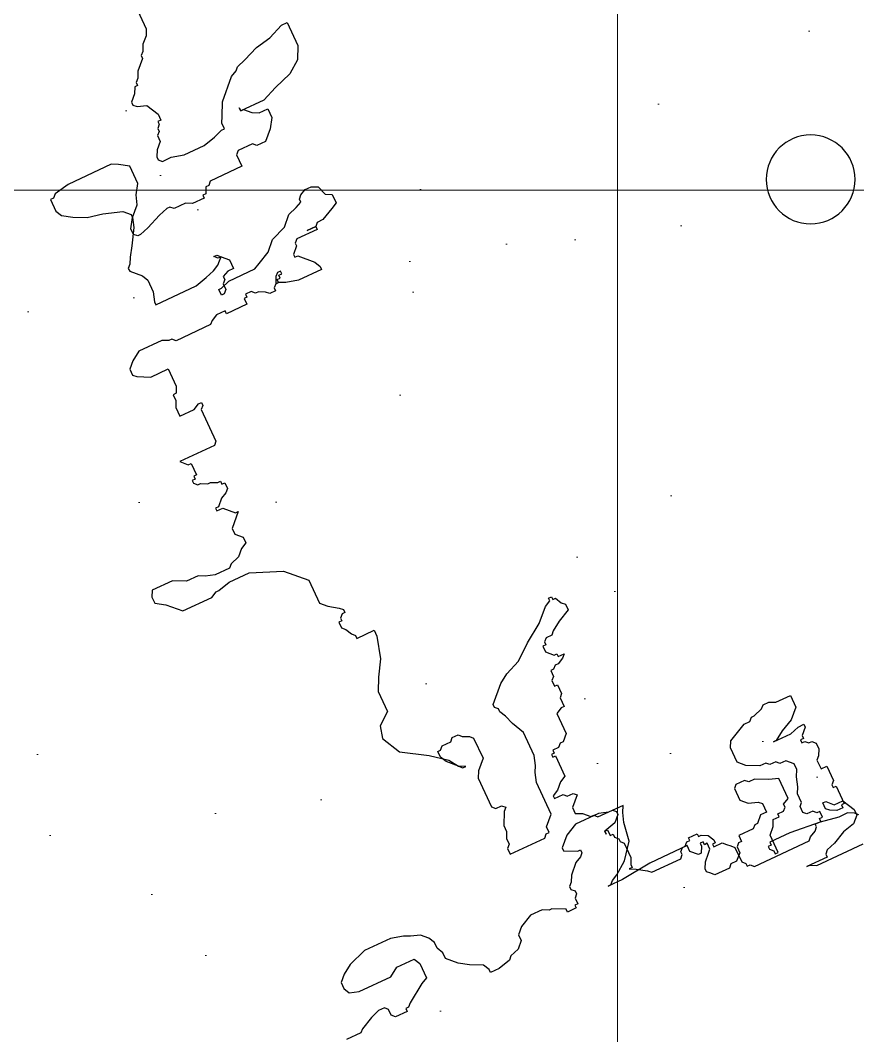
# Model space of a CAD drawing. Header units: millimetres. Extents: x 0 to 71617, y -15450 to 30894.
# Drawn here: x 35533 to 36057, y 17709 to 18343 of the extents above; entities that cross this region are included whole.
import ezdxf

# ---------------------------------------------------------------- set-up
doc = ezdxf.new("R2010")
doc.units = ezdxf.units.MM
doc.linetypes.add('HIDDEN', pattern=[0.375, 0.25, -0.125])
doc.layers.add('dwgmodels.com', color=250, linetype='Continuous')
doc.layers.add('WINDOW-PLAN-PANEL', color=15, linetype='Continuous')
doc.layers.add('tree', color=251, linetype='Continuous', lineweight=0)

# ---------------------------------------------------------------- blocks, each defined once
blk = doc.blocks.new('trees top 025')
at = {"layer": 'dwgmodels.com', "color": 0}
for p, q in [((-0.3215, 1.8539), (-0.2798, 1.8539)), ((-0.3132, 1.8372), (-0.3215, 1.8539)), ((-0.2798, 1.8539), (-0.2548, 1.8622)), ((-0.2548, 1.8622), (-0.1881, 1.8622)), ((-0.1881, 1.8622), (-0.1547, 1.8456)), ((-0.1547, 1.8456), (-0.1297, 1.8206)), ((-0.3048, 1.8122), (-0.3132, 1.8372)), ((-0.2965, 1.7622), (-0.3048, 1.8122)), ((-0.1297, 1.8122), (-0.1631, 1.7956)), ((-0.1297, 1.8206), (-0.1297, 1.8122)), ((-0.1714, 1.7956), (-0.1714, 1.7872)), ((-0.1631, 1.7956), (-0.1714, 1.7956)), ((-0.1714, 1.7872), (-0.1631, 1.7789)), ((0.329, 1.7789), (0.3456, 1.7872)), ((0.3456, 1.7872), (0.379, 1.7956)), ((0.379, 1.7956), (0.4541, 1.7956)), ((0.4541, 1.7956), (0.5041, 1.7789)), ((-0.6968, 1.7539), (-0.6634, 1.7705)), ((-0.6634, 1.7705), (-0.6467, 1.7705)), ((-0.6467, 1.7705), (-0.6384, 1.7789)), ((-0.6384, 1.7789), (-0.6134, 1.7789)), ((-0.6134, 1.7789), (-0.605, 1.7705)), ((-0.605, 1.7705), (-0.605, 1.7372)), ((-0.2631, 1.7205), (-0.2965, 1.7622)), ((-0.1631, 1.7789), (-0.1464, 1.7705)), ((-0.1464, 1.7705), (-0.1214, 1.7455)), ((0.2873, 1.7539), (0.3039, 1.7705)), ((0.3039, 1.7705), (0.329, 1.7789)), ((0.5041, 1.7789), (0.5291, 1.7622)), ((0.5291, 1.7622), (0.5458, 1.7455)), ((-0.7218, 1.7455), (-0.6968, 1.7539)), ((-0.7218, 1.6872), (-0.7218, 1.7455)), ((-0.605, 1.7372), (-0.6217, 1.7205)), ((-0.1214, 1.7455), (-0.113, 1.7289)), ((0.2789, 1.7372), (0.2873, 1.7539)), ((0.2789, 1.7205), (0.2789, 1.7372)), ((0.5458, 1.7455), (0.5458, 1.7289)), ((-0.6467, 1.7122), (-0.6551, 1.7039)), ((-0.6217, 1.7205), (-0.6467, 1.7122)), ((-0.2298, 1.6955), (-0.2631, 1.7205)), ((-0.113, 1.7289), (-0.1047, 1.7205)), ((-0.1047, 1.7122), (-0.113, 1.7039)), ((-0.1047, 1.7205), (-0.1047, 1.7122)), ((0.2706, 1.7039), (0.2789, 1.7205)), ((0.3456, 1.7205), (0.3373, 1.7039)), ((0.3957, 1.7205), (0.3456, 1.7205)), ((0.4207, 1.7039), (0.3957, 1.7205)), ((0.5374, 1.7122), (0.5124, 1.7039)), ((0.5458, 1.7289), (0.5374, 1.7122)), ((-0.7051, 1.6789), (-0.7218, 1.6872)), ((-0.7051, 1.6705), (-0.7051, 1.6789)), ((-0.6551, 1.7039), (-0.6551, 1.6789)), ((-0.6551, 1.6789), (-0.6384, 1.6789)), ((-0.6384, 1.6789), (-0.6217, 1.6622)), ((-0.4716, 1.6789), (-0.4633, 1.6789)), ((-0.4716, 1.6705), (-0.4716, 1.6789)), ((-0.4633, 1.6789), (-0.4633, 1.6705)), ((-0.4299, 1.6872), (-0.3215, 1.6872)), ((-0.4299, 1.6705), (-0.4299, 1.6872)), ((-0.3215, 1.6872), (-0.2381, 1.6789)), ((-0.2381, 1.6789), (-0.1964, 1.6789)), ((-0.2131, 1.6872), (-0.2298, 1.6955)), ((-0.2048, 1.6789), (-0.2131, 1.6872)), ((-0.1964, 1.6789), (-0.2048, 1.6789)), ((-0.113, 1.7039), (-0.113, 1.6955)), ((-0.113, 1.6955), (-0.1047, 1.6872)), ((-0.1047, 1.6872), (-0.1047, 1.6705)), ((-0.0713, 1.6705), (-0.038, 1.6872)), ((-0.038, 1.6872), (-0.0296, 1.6872)), ((-0.0296, 1.6872), (-0.013, 1.6955)), ((-0.013, 1.6955), (0.0204, 1.6955)), ((0.0204, 1.6955), (0.0538, 1.6789)), ((0.0538, 1.6789), (0.0704, 1.6622)), ((0.2456, 1.6622), (0.2706, 1.6872)), ((0.2706, 1.6872), (0.2706, 1.7039)), ((0.3373, 1.7039), (0.3373, 1.6622)), ((0.5124, 1.7039), (0.4207, 1.7039)), ((-0.6968, 1.6622), (-0.7051, 1.6705)), ((-0.6801, 1.6622), (-0.6968, 1.6622)), ((-0.6801, 1.6539), (-0.6801, 1.6622)), ((-0.6634, 1.6539), (-0.6801, 1.6539)), ((-0.6551, 1.6372), (-0.6634, 1.6539)), ((-0.6217, 1.6622), (-0.6134, 1.6622)), ((-0.6134, 1.6622), (-0.605, 1.6539)), ((-0.605, 1.6539), (-0.5633, 1.6539)), ((-0.5633, 1.6539), (-0.5633, 1.6372)), ((-0.48, 1.6705), (-0.4716, 1.6705)), ((-0.48, 1.6539), (-0.48, 1.6705)), ((-0.4716, 1.6455), (-0.48, 1.6539)), ((-0.4633, 1.6705), (-0.4549, 1.6539)), ((-0.4549, 1.6539), (-0.4466, 1.6539)), ((-0.4466, 1.6539), (-0.4299, 1.6705)), ((-0.1047, 1.6705), (-0.0963, 1.6705)), ((-0.0963, 1.6705), (-0.0963, 1.6622)), ((-0.0963, 1.6622), (-0.0713, 1.6622)), ((-0.0713, 1.6622), (-0.0713, 1.6705)), ((0.0704, 1.6622), (0.0704, 1.6455)), ((0.2205, 1.6455), (0.2456, 1.6622)), ((0.3373, 1.6622), (0.354, 1.6539)), ((0.354, 1.6539), (0.404, 1.6205)), ((-0.6384, 1.6205), (-0.6551, 1.6372)), ((-0.5633, 1.6372), (-0.555, 1.6372)), ((-0.555, 1.6372), (-0.5467, 1.6288)), ((-0.5467, 1.6288), (-0.5467, 1.6122)), ((-0.4549, 1.6288), (-0.4716, 1.6455)), ((-0.4466, 1.6122), (-0.4549, 1.6288)), ((0.0704, 1.6455), (0.0871, 1.6288)), ((0.0871, 1.6288), (0.1121, 1.6205)), ((0.1789, 1.6122), (0.1872, 1.6288)), ((0.1872, 1.6288), (0.2205, 1.6455)), ((0.4624, 1.6288), (0.4707, 1.6372)), ((0.4624, 1.6122), (0.4624, 1.6288)), ((0.4707, 1.6372), (0.4874, 1.6372)), ((0.4874, 1.6372), (0.5124, 1.6288)), ((0.5124, 1.6288), (0.5458, 1.6122)), ((-0.7718, 1.5955), (-0.6884, 1.6038)), ((-0.6884, 1.6038), (-0.6301, 1.6038)), ((-0.6384, 1.5705), (-0.6384, 1.6205)), ((-0.6301, 1.6038), (-0.6301, 1.5955)), ((-0.5467, 1.6122), (-0.53, 1.5955)), ((-0.4549, 1.5955), (-0.4466, 1.6038)), ((-0.4466, 1.6038), (-0.4466, 1.6122)), ((0.1121, 1.6205), (0.1205, 1.6122)), ((0.1205, 1.6122), (0.1538, 1.6038)), ((0.1538, 1.6038), (0.1789, 1.6038)), ((0.1789, 1.6038), (0.1789, 1.6122)), ((0.404, 1.6205), (0.4124, 1.6122)), ((0.4124, 1.6122), (0.4207, 1.6122)), ((0.4207, 1.6122), (0.4207, 1.6038)), ((0.4207, 1.6038), (0.4541, 1.6038)), ((0.4541, 1.6038), (0.4624, 1.6122)), ((0.5458, 1.6122), (0.5541, 1.6038)), ((0.5541, 1.6038), (0.5958, 1.6038)), ((-0.8719, 1.5705), (-0.8636, 1.5788)), ((-0.8636, 1.5788), (-0.8469, 1.5872)), ((-0.8469, 1.5872), (-0.8219, 1.5872)), ((-0.8219, 1.5872), (-0.7718, 1.5955)), ((-0.6301, 1.5955), (-0.6217, 1.5955)), ((-0.6217, 1.5872), (-0.6301, 1.5788)), ((-0.6301, 1.5788), (-0.6301, 1.5705)), ((-0.6217, 1.5955), (-0.6217, 1.5872)), ((-0.53, 1.5955), (-0.5133, 1.5955)), ((-0.5133, 1.5955), (-0.505, 1.5872)), ((-0.505, 1.5872), (-0.4633, 1.5872)), ((-0.4633, 1.5872), (-0.4549, 1.5955)), ((-0.6301, 1.5705), (-0.6384, 1.5705)), ((1.4131, 1.1621), (1.4131, 1.0954)), ((1.4131, 1.0954), (1.4214, 1.0787)), ((1.4214, 1.0787), (1.4381, 1.0621)), ((1.4381, 1.0621), (1.4464, 1.0454)), ((1.4464, 1.0454), (1.4548, 1.0371)), ((1.4548, 1.0371), (1.4548, 1.0287)), ((1.4548, 1.0287), (1.4798, 1.0037)), ((1.4798, 1.0037), (1.4881, 0.987)), ((1.4881, 0.987), (1.4965, 0.9787)), ((1.4965, 0.9787), (1.4965, 0.9704)), ((1.4965, 0.9704), (1.5048, 0.9704)), ((1.5048, 0.9704), (1.5131, 0.9537)), ((1.0712, 0.9537), (1.0712, 0.887)), ((1.0878, 0.9537), (1.0712, 0.9537)), ((1.1295, 0.937), (1.0878, 0.9537)), ((1.1712, 0.9287), (1.1295, 0.937)), ((1.5131, 0.9537), (1.5298, 0.937)), ((1.5298, 0.937), (1.5298, 0.9287)), ((1.2129, 0.912), (1.1712, 0.9287)), ((1.2379, 0.9037), (1.2129, 0.912)), ((1.4965, 0.912), (1.4798, 0.8787)), ((1.5215, 0.9204), (1.4965, 0.912)), ((1.5298, 0.9287), (1.5215, 0.9204)), ((1.0712, 0.887), (1.0878, 0.8537)), ((1.2463, 0.8954), (1.2379, 0.9037)), ((1.263, 0.887), (1.2463, 0.8954)), ((1.313, 0.837), (1.263, 0.887)), ((1.0878, 0.8537), (1.1212, 0.8287)), ((1.4798, 0.8787), (1.4798, 0.862)), ((1.4798, 0.862), (1.4881, 0.862)), ((1.4881, 0.862), (1.4881, 0.8537)), ((1.4881, 0.8537), (1.4965, 0.8453)), ((1.1212, 0.8287), (1.1712, 0.812)), ((1.3297, 0.8037), (1.313, 0.837)), ((1.4965, 0.8453), (1.4965, 0.837)), ((1.4965, 0.837), (1.5048, 0.8287)), ((1.5048, 0.8287), (1.5048, 0.812)), ((1.1712, 0.812), (1.2129, 0.7953)), ((1.2796, 0.8037), (1.2796, 0.7953)), ((1.2796, 0.7953), (1.2796, 0.8037)), ((1.338, 0.787), (1.3297, 0.8037)), ((1.5048, 0.812), (1.5215, 0.7953)), ((1.6049, 0.787), (1.6299, 0.8037)), ((1.6299, 0.8037), (1.6466, 0.812)), ((1.6466, 0.812), (1.7717, 0.812)), ((1.7717, 0.812), (1.8134, 0.8037)), ((1.8134, 0.8037), (1.8217, 0.7953)), ((1.2129, 0.7953), (1.2796, 0.7953)), ((1.2546, 0.7787), (1.2379, 0.7703)), ((1.2713, 0.7953), (1.2546, 0.7787)), ((1.2796, 0.7953), (1.2713, 0.7953)), ((1.338, 0.7703), (1.338, 0.787)), ((1.5215, 0.7953), (1.5298, 0.7787)), ((1.5298, 0.7787), (1.5298, 0.7703)), ((1.6049, 0.737), (1.6049, 0.787)), ((1.8217, 0.7953), (1.83, 0.7953)), ((1.83, 0.7953), (1.83, 0.762)), ((1.2129, 0.7703), (1.2129, 0.7453)), ((1.2379, 0.7703), (1.2129, 0.7703)), ((1.3464, 0.7703), (1.338, 0.7703)), ((1.3714, 0.762), (1.3464, 0.7703)), ((1.4047, 0.7537), (1.3714, 0.762)), ((1.4631, 0.7537), (1.4047, 0.7537)), ((1.4965, 0.762), (1.4631, 0.7537)), ((1.5215, 0.762), (1.4965, 0.762)), ((1.5298, 0.7703), (1.5215, 0.762)), ((1.83, 0.762), (1.8217, 0.7453)), ((1.2129, 0.7453), (1.2296, 0.7203)), ((1.2296, 0.7203), (1.2546, 0.6953)), ((1.6216, 0.712), (1.6049, 0.737)), ((1.7967, 0.7287), (1.7633, 0.712)), ((1.8217, 0.7453), (1.7967, 0.7287)), ((1.2546, 0.6953), (1.2796, 0.6953)), ((1.2796, 0.6953), (1.288, 0.7036)), ((1.288, 0.7036), (1.3297, 0.7036)), ((1.3297, 0.7036), (1.338, 0.6953)), ((1.338, 0.6953), (1.338, 0.662)), ((1.6299, 0.687), (1.6216, 0.712)), ((1.7216, 0.7036), (1.6716, 0.687)), ((1.7633, 0.712), (1.7216, 0.7036)), ((1.6549, 0.662), (1.6299, 0.687)), ((1.6716, 0.687), (1.6549, 0.6703)), ((1.6549, 0.6703), (1.6549, 0.662)), ((1.338, 0.662), (1.4298, 0.662)), ((1.4298, 0.662), (1.4381, 0.6536)), ((1.4381, 0.6536), (1.4464, 0.6536)), ((1.4464, 0.6536), (1.4548, 0.637)), ((1.5465, 0.637), (1.5548, 0.6453)), ((1.5548, 0.6453), (1.5632, 0.6453)), ((1.5632, 0.6453), (1.5882, 0.637)), ((1.6549, 0.662), (1.6633, 0.637)), ((1.6716, 0.637), (1.6549, 0.662)), ((1.4548, 0.637), (1.4631, 0.637)), ((1.4631, 0.637), (1.4631, 0.6286)), ((1.4631, 0.6286), (1.4965, 0.6286)), ((1.4965, 0.6286), (1.5131, 0.637)), ((1.5131, 0.637), (1.5465, 0.637)), ((1.5882, 0.637), (1.6299, 0.6203)), ((1.6299, 0.6203), (1.6549, 0.612)), ((1.6633, 0.637), (1.6883, 0.5953)), ((1.6633, 0.612), (1.6716, 0.6203)), ((1.6716, 0.6203), (1.6716, 0.637)), ((1.6549, 0.612), (1.6633, 0.612)), ((1.6883, 0.5953), (1.705, 0.5703)), ((1.705, 0.5703), (1.7133, 0.5536)), ((1.1963, 0.5369), (1.1796, 0.5286)), ((1.2129, 0.5369), (1.1963, 0.5369)), ((1.2296, 0.5286), (1.2129, 0.5369)), ((1.7216, 0.5369), (1.6966, 0.5119)), ((1.7133, 0.5536), (1.7216, 0.5453)), ((1.7216, 0.5453), (1.7216, 0.5369)), ((1.1796, 0.5286), (1.1712, 0.5036)), ((1.2379, 0.5203), (1.2296, 0.5286)), ((1.2379, 0.5119), (1.2379, 0.5203)), ((1.2546, 0.5036), (1.2379, 0.5119)), ((1.6966, 0.5119), (1.6883, 0.4953)), ((1.1712, 0.5036), (1.1546, 0.4953)), ((1.1546, 0.4953), (1.1546, 0.4703)), ((1.2796, 0.4953), (1.2546, 0.5036)), ((1.3047, 0.4703), (1.2796, 0.4953)), ((1.6883, 0.4953), (1.6883, 0.4619)), ((1.1546, 0.4703), (1.1712, 0.4619)), ((1.1712, 0.4619), (1.2046, 0.4453)), ((1.3464, 0.4536), (1.3047, 0.4703)), ((1.3714, 0.4286), (1.3464, 0.4536)), ((1.4881, 0.4703), (1.4715, 0.4536)), ((1.4715, 0.4536), (1.4715, 0.4286)), ((1.4965, 0.4786), (1.4881, 0.4703)), ((1.4881, 0.4703), (1.4965, 0.4703)), ((1.4965, 0.4619), (1.4881, 0.4703)), ((1.5048, 0.4786), (1.4965, 0.4786)), ((1.4965, 0.4703), (1.5048, 0.4786)), ((1.5048, 0.4536), (1.4965, 0.4619)), ((1.5215, 0.4453), (1.5048, 0.4536)), ((1.6883, 0.4619), (1.6966, 0.4369)), ((1.2046, 0.4453), (1.2213, 0.4453)), ((1.2213, 0.4453), (1.2296, 0.4369)), ((1.2296, 0.4369), (1.2296, 0.4286)), ((1.2546, 0.4369), (1.2296, 0.4369)), ((1.2296, 0.4369), (1.2546, 0.4369)), ((1.2296, 0.4286), (1.288, 0.4286)), ((1.288, 0.4286), (1.2963, 0.4203)), ((1.4047, 0.4119), (1.3714, 0.4286)), ((1.4715, 0.4286), (1.4881, 0.4286)), ((1.4881, 0.4286), (1.5048, 0.4203)), ((1.5465, 0.4369), (1.5215, 0.4453)), ((1.5799, 0.4286), (1.5465, 0.4369)), ((1.6966, 0.4286), (1.5799, 0.4286)), ((1.6966, 0.4369), (1.6966, 0.4286)), ((1.2963, 0.4203), (1.2963, 0.4119)), ((1.2963, 0.4119), (1.313, 0.3952)), ((1.4214, 0.4036), (1.4047, 0.4119)), ((1.4965, 0.4036), (1.4214, 0.4036)), ((1.5215, 0.3952), (1.4965, 0.4036)), ((1.5048, 0.4203), (1.5048, 0.4119)), ((1.5048, 0.4119), (1.5131, 0.4036)), ((1.5131, 0.4036), (1.5131, 0.3869)), ((1.3047, 0.3869), (1.2713, 0.3536)), ((1.313, 0.3869), (1.3047, 0.3869)), ((1.313, 0.3952), (1.313, 0.3869)), ((1.5131, 0.3869), (1.5215, 0.3786)), ((1.5298, 0.3952), (1.5215, 0.3952)), ((1.5215, 0.3786), (1.5298, 0.3786)), ((1.5298, 0.3786), (1.5298, 0.3952)), ((1.2713, 0.3536), (1.263, 0.3369)), ((1.363, 0.3702), (1.3714, 0.3702)), ((1.363, 0.3619), (1.363, 0.3702)), ((1.3714, 0.3619), (1.363, 0.3619)), ((1.3714, 0.3702), (1.3797, 0.3619)), ((1.3714, 0.3536), (1.3714, 0.3619)), ((1.3797, 0.3536), (1.3714, 0.3536)), ((1.3797, 0.3619), (1.3881, 0.3452)), ((1.3797, 0.3452), (1.3797, 0.3536)), ((1.4464, 0.3452), (1.4548, 0.3536)), ((1.4548, 0.3536), (1.4715, 0.3536)), ((1.4715, 0.3536), (1.4715, 0.3452)), ((1.263, 0.3369), (1.263, 0.3286)), ((1.263, 0.3286), (1.3297, 0.3286)), ((1.3297, 0.3286), (1.363, 0.3369)), ((1.363, 0.3369), (1.3797, 0.3452)), ((1.3881, 0.3452), (1.3797, 0.3452)), ((1.3797, 0.3452), (1.3881, 0.3452)), ((1.3881, 0.3452), (1.3964, 0.3369)), ((1.3964, 0.3369), (1.3964, 0.3286)), ((1.3964, 0.3286), (1.4131, 0.3286)), ((1.4131, 0.3286), (1.4214, 0.3369)), ((1.4214, 0.3369), (1.4381, 0.3452)), ((1.4381, 0.3452), (1.4464, 0.3452)), ((1.4715, 0.3452), (1.4798, 0.3452)), ((1.4798, 0.3452), (1.4798, 0.3286)), ((1.4798, 0.3286), (1.5382, 0.3286)), ((1.5382, 0.3369), (1.5632, 0.3369)), ((1.5382, 0.3286), (1.5382, 0.3369)), ((1.5632, 0.3369), (1.5799, 0.3286)), ((1.5799, 0.3286), (1.5882, 0.3202)), ((1.5882, 0.3202), (1.6883, 0.3202)), ((1.6883, 0.3202), (1.6966, 0.3286)), ((1.6966, 0.3286), (1.705, 0.3286)), ((1.705, 0.3286), (1.7216, 0.3369)), ((1.7216, 0.3369), (1.7883, 0.3369)), ((1.7883, 0.3369), (1.8134, 0.3202)), ((1.8134, 0.3202), (1.83, 0.3036)), ((1.83, 0.3036), (1.83, 0.2869)), ((1.8217, 0.2786), (1.7883, 0.2619)), ((1.83, 0.2869), (1.8217, 0.2786)), ((1.7383, 0.2619), (1.7383, 0.2119)), ((1.7883, 0.2619), (1.7383, 0.2619)), ((1.7383, 0.2119), (1.7466, 0.1952)), ((1.7466, 0.1952), (1.755, 0.1952)), ((1.755, 0.1952), (1.755, 0.1785)), ((1.755, 0.1785), (1.7633, 0.1619)), ((1.7633, 0.1619), (1.7633, 0.1369)), ((1.6966, 0.1452), (1.6966, 0.1369)), ((1.705, 0.1452), (1.6966, 0.1452)), ((1.6966, 0.1369), (1.705, 0.1285)), ((1.7216, 0.1369), (1.705, 0.1452)), ((1.7633, 0.1369), (1.7216, 0.1369)), ((1.705, 0.1285), (1.705, 0.0368)), ((1.705, 0.0368), (1.7133, 0.0285)), ((1.7133, 0.0285), (1.8134, 0.0285)), ((1.8134, 0.0285), (1.7967, 0.0118)), ((1.7883, 0.0118), (1.7883, -0.0215)), ((1.7967, 0.0118), (1.7883, 0.0118)), ((1.7883, -0.0215), (1.7967, -0.0215)), ((1.7967, -0.0215), (1.7967, -0.0298)), ((1.7883, -0.0465), (1.7717, -0.0549)), ((1.7967, -0.0465), (1.7883, -0.0465)), ((1.7967, -0.0298), (1.805, -0.0298)), ((1.805, -0.0382), (1.7967, -0.0465)), ((1.805, -0.0298), (1.805, -0.0382)), ((1.73, -0.0715), (1.73, -0.0882)), ((1.7383, -0.0715), (1.73, -0.0715)), ((1.7383, -0.0632), (1.7383, -0.0715)), ((1.7466, -0.0632), (1.7383, -0.0632)), ((1.7633, -0.0549), (1.7466, -0.0632)), ((1.7717, -0.0549), (1.7633, -0.0549)), ((1.73, -0.0882), (1.7383, -0.0965)), ((1.7383, -0.0965), (1.755, -0.1049)), ((1.755, -0.1049), (1.7717, -0.1215)), ((1.7633, -0.1299), (1.7383, -0.1549)), ((1.78, -0.1299), (1.7633, -0.1299)), ((1.7717, -0.1215), (1.78, -0.1215)), ((1.78, -0.1215), (1.78, -0.1299)), ((1.73, -0.1549), (1.7633, -0.1882)), ((1.7383, -0.1549), (1.73, -0.1549)), ((1.7633, -0.2049), (1.7466, -0.2216)), ((1.7633, -0.1882), (1.7633, -0.2049)), ((1.7466, -0.2216), (1.7466, -0.2382)), ((1.7466, -0.2382), (1.7633, -0.2466)), ((1.7633, -0.2466), (1.78, -0.2632)), ((1.78, -0.2632), (1.805, -0.2716)), ((1.8801, -0.2716), (1.8968, -0.2632)), ((1.8968, -0.2632), (1.9301, -0.2632)), ((1.9301, -0.2632), (1.9635, -0.2466)), ((1.9635, -0.2466), (2.0218, -0.2466)), ((2.0218, -0.2466), (2.0302, -0.2632)), ((2.0302, -0.2632), (2.0302, -0.2799)), ((1.805, -0.2716), (1.8134, -0.2799)), ((1.8134, -0.2799), (1.8551, -0.2799)), ((1.8551, -0.2799), (1.8801, -0.2716)), ((2.0302, -0.2799), (2.0052, -0.2966)), ((1.7717, -0.3132), (1.6883, -0.3466)), ((1.83, -0.3132), (1.7717, -0.3132)), ((1.8634, -0.3216), (1.83, -0.3132)), ((2.0052, -0.2966), (1.9718, -0.3299)), ((1.8717, -0.3216), (1.8634, -0.3216)), ((1.8884, -0.3299), (1.8717, -0.3216)), ((1.9718, -0.3299), (1.8884, -0.3299)), ((1.6883, -0.3466), (1.6382, -0.3966)), ((1.6382, -0.3966), (1.6382, -0.4633)), ((1.6382, -0.4633), (1.6216, -0.4799)), ((1.5965, -0.4966), (1.5882, -0.5049)), ((1.5882, -0.5049), (1.5882, -0.5133)), ((1.6216, -0.4799), (1.5965, -0.4966)), ((1.5882, -0.5133), (1.5965, -0.5133)), ((1.5965, -0.5133), (1.6049, -0.5216)), ((1.6049, -0.5216), (1.6049, -0.53)), ((1.6049, -0.53), (1.6132, -0.53)), ((1.6132, -0.53), (1.6132, -0.5466)), ((1.6049, -0.555), (1.5965, -0.5716)), ((1.6132, -0.5466), (1.6049, -0.555)), ((1.5965, -0.5716), (1.5882, -0.58)), ((1.5882, -0.58), (1.5882, -0.5883)), ((1.5382, -0.5883), (1.5382, -0.605)), ((1.5882, -0.5883), (1.5382, -0.5883)), ((1.5382, -0.605), (1.5548, -0.6633)), ((1.5548, -0.6633), (1.5799, -0.705)), ((1.0712, -0.7133), (1.0628, -0.73)), ((1.0795, -0.7133), (1.0712, -0.7133)), ((1.0795, -0.705), (1.0795, -0.7133)), ((1.0878, -0.705), (1.0795, -0.705)), ((1.0878, -0.7133), (1.0878, -0.705)), ((1.1045, -0.7217), (1.0878, -0.7133)), ((1.5799, -0.705), (1.5965, -0.7383)), ((1.0628, -0.73), (1.0545, -0.7383)), ((1.0545, -0.7383), (1.0545, -0.755)), ((1.1379, -0.755), (1.1045, -0.7217)), ((1.5965, -0.7383), (1.5965, -0.7967)), ((1.0545, -0.755), (1.0878, -0.7717)), ((1.0878, -0.7717), (1.1129, -0.7883)), ((1.1879, -0.7883), (1.1379, -0.755)), ((1.1129, -0.7883), (1.1212, -0.7967)), ((1.1212, -0.7967), (1.1379, -0.7967)), ((1.1379, -0.7967), (1.1462, -0.805)), ((1.2296, -0.8217), (1.1879, -0.7883)), ((1.5965, -0.7967), (1.6299, -0.8217)), ((1.1462, -0.805), (1.1462, -0.8133)), ((1.1462, -0.8133), (1.1546, -0.8133)), ((1.1546, -0.8133), (1.1546, -0.83)), ((1.2713, -0.8384), (1.2296, -0.8217)), ((1.6299, -0.8217), (1.6382, -0.855)), ((1.1295, -0.8467), (1.1295, -0.855)), ((1.1379, -0.8467), (1.1295, -0.8467)), ((1.1546, -0.83), (1.1379, -0.8467)), ((1.2963, -0.855), (1.2713, -0.8384)), ((1.1129, -0.855), (1.1212, -0.8634)), ((1.1295, -0.855), (1.1129, -0.855)), ((1.1212, -0.8634), (1.1379, -0.8717)), ((1.1379, -0.8717), (1.1462, -0.8717)), ((1.1462, -0.8717), (1.1546, -0.88)), ((1.338, -0.8967), (1.2963, -0.855)), ((1.6382, -0.855), (1.6132, -0.905)), ((1.1546, -0.88), (1.1629, -0.88)), ((1.1629, -0.88), (1.1629, -0.8967)), ((1.1629, -0.8967), (1.1712, -0.905)), ((1.1712, -0.905), (1.1712, -0.9217)), ((1.3297, -0.9134), (1.338, -0.905)), ((1.338, -0.905), (1.338, -0.8967)), ((1.6132, -0.905), (1.5465, -0.9467)), ((1.1629, -0.9217), (1.1629, -0.9467)), ((1.1712, -0.9217), (1.1629, -0.9217)), ((1.3213, -0.9384), (1.3297, -0.9217)), ((1.3297, -0.9217), (1.3297, -0.9134)), ((1.4548, -0.93), (1.4464, -0.9384)), ((1.4715, -0.93), (1.4548, -0.93)), ((1.4798, -0.9384), (1.4715, -0.93)), ((1.1629, -0.9467), (1.1712, -0.955)), ((1.1712, -0.955), (1.1712, -0.9801)), ((1.313, -0.9634), (1.3213, -0.9384)), ((1.4298, -0.9467), (1.4214, -0.955)), ((1.4214, -0.955), (1.4214, -1.0134)), ((1.4464, -0.9384), (1.4298, -0.9467)), ((1.5048, -0.9384), (1.4798, -0.9384)), ((1.5131, -0.9467), (1.5048, -0.9384)), ((1.5465, -0.9467), (1.5048, -0.9801)), ((1.5215, -0.9467), (1.5131, -0.9467)), ((1.5215, -0.9634), (1.5215, -0.9467)), ((1.1712, -0.9801), (1.1796, -0.9801)), ((1.1796, -0.9801), (1.1963, -0.9884)), ((1.2963, -0.9967), (1.313, -0.9634)), ((1.4881, -1.0051), (1.5131, -0.9801)), ((1.5048, -0.9801), (1.4881, -1.0051)), ((1.5131, -0.9801), (1.5215, -0.9634)), ((1.1963, -0.9884), (1.1963, -1.0467)), ((1.2963, -1.0634), (1.2963, -0.9967)), ((1.4715, -1.0134), (1.4881, -1.0051)), ((1.4881, -1.0051), (1.4798, -1.0134)), ((1.4214, -1.0134), (1.4464, -1.0384)), ((1.4464, -1.0384), (1.4548, -1.0551)), ((1.4798, -1.0134), (1.4715, -1.0134)), ((1.1963, -1.0467), (1.2129, -1.0634)), ((1.2129, -1.0634), (1.2213, -1.0634)), ((1.2213, -1.0634), (1.2296, -1.0717)), ((1.3047, -1.0884), (1.2963, -1.0634)), ((1.4548, -1.0551), (1.4548, -1.1384)), ((1.2296, -1.0717), (1.2463, -1.0717)), ((1.2463, -1.0717), (1.2463, -1.0801)), ((1.2463, -1.0801), (1.2546, -1.0801)), ((1.2463, -1.0884), (1.2463, -1.1468)), ((1.2546, -1.0884), (1.2463, -1.0884)), ((1.2546, -1.0801), (1.2546, -1.0884)), ((1.313, -1.1051), (1.3047, -1.0884)), ((1.3213, -1.1301), (1.313, -1.1051)), ((1.3213, -1.2218), (1.3213, -1.1301)), ((1.4548, -1.1384), (1.4464, -1.1468)), ((1.2463, -1.1468), (1.263, -1.1551)), ((1.263, -1.1551), (1.2796, -1.1718)), ((1.2796, -1.1718), (1.2963, -1.1801)), ((1.4298, -1.1468), (1.4214, -1.1551)), ((1.4214, -1.1551), (1.4298, -1.1634)), ((1.4464, -1.1468), (1.4298, -1.1468)), ((1.4298, -1.1634), (1.4464, -1.1968)), ((0.6792, -1.1968), (0.6625, -1.2051)), ((0.6959, -1.1968), (0.6792, -1.1968)), ((0.7042, -1.2051), (0.6959, -1.1968)), ((1.2463, -1.1968), (1.2379, -1.2051)), ((1.263, -1.1968), (1.2463, -1.1968)), ((1.2713, -1.1884), (1.263, -1.1968)), ((1.2963, -1.1884), (1.2713, -1.1884)), ((1.2963, -1.1801), (1.2963, -1.1884)), ((1.4464, -1.1968), (1.4464, -1.2134)), ((0.6208, -1.2051), (0.6208, -1.2384)), ((0.6625, -1.2051), (0.6208, -1.2051)), ((0.7292, -1.2134), (0.7042, -1.2051)), ((0.7376, -1.2134), (0.7292, -1.2134)), ((0.7459, -1.2218), (0.7376, -1.2134)), ((0.7626, -1.2218), (0.7459, -1.2218)), ((0.8126, -1.2468), (0.7626, -1.2218)), ((1.2379, -1.2051), (1.263, -1.2301)), ((1.3464, -1.2468), (1.3213, -1.2218)), ((1.4464, -1.2134), (1.4548, -1.2301)), ((0.6208, -1.2384), (0.6459, -1.2634)), ((0.821, -1.2634), (0.8126, -1.2468)), ((1.263, -1.2468), (1.2463, -1.2551)), ((1.263, -1.2301), (1.263, -1.2468)), ((1.3464, -1.2634), (1.3464, -1.2468)), ((1.4548, -1.2301), (1.4548, -1.2468)), ((1.4548, -1.2468), (1.4631, -1.2551)), ((0.6459, -1.2634), (0.6792, -1.2801)), ((0.821, -1.3051), (0.821, -1.2634)), ((1.2213, -1.2718), (1.2129, -1.2801)), ((1.2296, -1.2718), (1.2213, -1.2718)), ((1.2463, -1.2551), (1.2296, -1.2718)), ((1.3547, -1.2634), (1.3464, -1.2634)), ((1.363, -1.2718), (1.3547, -1.2634)), ((1.4631, -1.2718), (1.363, -1.2718)), ((1.4631, -1.2551), (1.4631, -1.2718)), ((0.6208, -1.2885), (0.6208, -1.2968)), ((0.6375, -1.2885), (0.6208, -1.2885)), ((0.6208, -1.2968), (0.6375, -1.3135)), ((0.6625, -1.2968), (0.6375, -1.2885)), ((0.7126, -1.2968), (0.6625, -1.2968)), ((0.6792, -1.2801), (0.7042, -1.2968)), ((0.7042, -1.2968), (0.7126, -1.2968)), ((0.8043, -1.3218), (0.821, -1.3051)), ((1.1712, -1.2801), (1.1629, -1.2885)), ((1.1629, -1.2885), (1.1629, -1.2968)), ((1.1629, -1.2968), (1.1796, -1.3135)), ((1.2129, -1.2801), (1.1712, -1.2801)), ((0.6375, -1.3301), (0.6292, -1.3385)), ((0.6375, -1.3135), (0.6375, -1.3218)), ((0.6375, -1.3218), (0.6459, -1.3218)), ((0.6459, -1.3301), (0.6375, -1.3301)), ((0.6459, -1.3218), (0.6459, -1.3301)), ((0.7709, -1.3385), (0.8043, -1.3218)), ((1.1796, -1.3135), (1.2129, -1.3218)), ((1.2046, -1.3218), (1.2046, -1.3385)), ((1.2129, -1.3218), (1.2046, -1.3218)), ((1.2129, -1.3301), (1.2129, -1.3218)), ((1.2129, -1.3218), (1.2129, -1.3301)), ((0.6208, -1.3385), (0.6125, -1.3468)), ((0.6125, -1.3468), (0.6125, -1.3635)), ((0.6292, -1.3385), (0.6208, -1.3385)), ((0.6876, -1.3718), (0.7042, -1.3551)), ((0.7042, -1.3551), (0.7209, -1.3551)), ((0.7209, -1.3551), (0.7292, -1.3468)), ((0.7292, -1.3468), (0.7459, -1.3468)), ((0.7459, -1.3468), (0.7543, -1.3385)), ((0.7543, -1.3385), (0.7709, -1.3385)), ((1.1963, -1.3468), (1.1879, -1.3551)), ((1.1879, -1.3551), (1.1879, -1.3635)), ((1.1963, -1.3385), (1.1963, -1.3468)), ((1.2046, -1.3385), (1.1963, -1.3385)), ((0.6125, -1.3635), (0.6208, -1.3801)), ((0.6208, -1.3801), (0.6292, -1.3885)), ((0.6876, -1.3885), (0.6876, -1.3718)), ((1.1879, -1.3635), (1.1796, -1.3718)), ((1.1796, -1.3718), (1.1796, -1.4135)), ((0.6292, -1.3885), (0.6292, -1.4135)), ((0.6959, -1.4051), (0.6876, -1.3885)), ((0.7042, -1.4302), (0.6959, -1.4051)), ((0.6125, -1.4135), (0.6125, -1.4552)), ((0.6292, -1.4135), (0.6125, -1.4135)), ((0.7126, -1.4468), (0.7042, -1.4302)), ((0.9878, -1.4385), (0.9711, -1.4468)), ((0.9961, -1.4385), (0.9878, -1.4385)), ((0.9961, -1.4302), (0.9961, -1.4385)), ((1.0211, -1.4302), (0.9961, -1.4302)), ((1.0211, -1.4385), (1.0211, -1.4302)), ((1.0295, -1.4385), (1.0211, -1.4385)), ((1.0378, -1.4468), (1.0295, -1.4385)), ((1.1796, -1.4135), (1.1879, -1.4302)), ((1.1963, -1.4385), (1.1796, -1.4468)), ((1.1879, -1.4302), (1.1879, -1.4385)), ((1.1879, -1.4385), (1.1963, -1.4385)), ((0.6125, -1.4552), (0.6208, -1.4635)), ((0.6208, -1.4635), (0.6208, -1.4718)), ((0.7126, -1.4718), (0.7126, -1.4468)), ((0.9711, -1.4468), (0.9628, -1.4635)), ((0.9628, -1.4635), (0.9628, -1.4718)), ((1.0461, -1.4468), (1.0378, -1.4468)), ((1.0545, -1.4552), (1.0461, -1.4468)), ((1.0545, -1.4635), (1.0545, -1.4552)), ((1.0628, -1.4718), (1.0545, -1.4635)), ((1.1546, -1.4635), (1.1462, -1.4718)), ((1.1796, -1.4468), (1.1546, -1.4635)), ((0.6125, -1.4718), (0.6125, -1.5218)), ((0.6208, -1.4718), (0.6125, -1.4718)), ((0.7209, -1.4802), (0.7126, -1.4718)), ((0.7209, -1.4968), (0.7209, -1.4802)), ((0.9377, -1.4885), (0.9294, -1.4968)), ((0.9461, -1.4802), (0.9377, -1.4885)), ((0.9711, -1.4802), (0.9461, -1.4802)), ((0.9628, -1.4718), (0.9711, -1.4718)), ((0.9711, -1.4718), (0.9711, -1.4802)), ((1.1462, -1.4718), (1.0628, -1.4718)), ((0.6125, -1.5135), (0.5958, -1.5468)), ((0.6375, -1.5135), (0.6125, -1.5135)), ((0.6542, -1.4968), (0.6375, -1.5135)), ((0.6625, -1.4968), (0.6542, -1.4968)), ((0.6542, -1.5218), (0.6625, -1.5135)), ((0.6625, -1.5135), (0.6625, -1.4968)), ((0.6792, -1.5135), (0.6876, -1.5135)), ((0.6792, -1.5302), (0.6792, -1.5135)), ((0.6876, -1.5135), (0.6959, -1.5052)), ((0.6959, -1.5052), (0.7126, -1.5052)), ((0.7126, -1.5052), (0.7209, -1.4968)), ((0.9294, -1.4968), (0.9211, -1.5052)), ((0.9211, -1.5052), (0.9211, -1.5468)), ((0.6125, -1.5218), (0.6208, -1.5218)), ((0.6208, -1.5218), (0.6208, -1.5302)), ((0.6208, -1.5302), (0.6375, -1.5302)), ((0.6375, -1.5302), (0.6542, -1.5218)), ((0.6876, -1.5302), (0.6792, -1.5302)), ((0.6876, -1.5385), (0.6876, -1.5302)), ((0.7042, -1.5385), (0.6876, -1.5385)), ((0.7042, -1.5468), (0.7042, -1.5385)), ((0.5958, -1.5468), (0.5958, -1.5635)), ((0.5958, -1.5635), (0.6125, -1.5802)), ((0.7126, -1.5552), (0.7042, -1.5468)), ((0.7292, -1.5635), (0.7126, -1.5552)), ((0.7376, -1.5718), (0.7292, -1.5635)), ((0.896, -1.5718), (0.7376, -1.5718)), ((0.9044, -1.5635), (0.896, -1.5718)), ((0.9127, -1.5635), (0.9044, -1.5635)), ((0.9211, -1.5468), (0.9127, -1.5552)), ((0.9127, -1.5552), (0.9127, -1.5635)), ((0.6125, -1.5802), (0.6459, -1.5885)), ((0.6459, -1.5885), (0.6792, -1.6052)), ((0.6792, -1.6052), (0.7042, -1.6135)), ((0.7042, -1.6135), (0.7126, -1.6219)), ((0.7126, -1.6219), (0.7126, -1.6302)), ((0.7459, -1.6385), (0.6125, -1.6385)), ((0.7126, -1.6302), (0.7709, -1.6302)), ((0.7626, -1.6302), (0.7459, -1.6385)), ((0.7709, -1.6302), (0.7626, -1.6302))]:
    blk.add_line(p, q, dxfattribs=at)
blk.add_circle((0, 0), 0.1166, dxfattribs=at)
blk = doc.blocks.new('trerwe')
at = {"color": 0, "xscale": 2, "yscale": 2}
blk.add_blockref('trees top 025', (0, 0), dxfattribs=at)
blk = doc.blocks.new('LANDSCAPE SITE')
h = blk.add_hatch()
h.set_pattern_fill('AR-SAND', color=256, scale=5, angle=180, style=0)
h.paths.add_polyline_path([(15410, 3790), (15410, 7510), (15310, 7510), (15310, 9490), (17400, 9490), (17400, 3790)])
h.paths.add_polyline_path([(16937.11, 5000), (16937.11, 4700), (16137.11, 4700), (16137.11, 5000)], flags=16)
h.paths.add_polyline_path([(17150, 5400), (17150, 5100), (16350, 5100), (16350, 5400)], flags=16)
h.paths.add_polyline_path([(16937.11, 5800), (16937.11, 5500), (16137.11, 5500), (16137.11, 5800)], flags=16)
h.paths.add_polyline_path([(16937.11, 6200), (16937.11, 5900), (16137.11, 5900), (16137.11, 6200)], flags=16)
h.paths.add_polyline_path([(17150, 6600), (17150, 6300), (16350, 6300), (16350, 6600)], flags=16)
h.paths.add_polyline_path([(17150, 7000), (17150, 6700), (16350, 6700), (16350, 7000)], flags=16)
h.paths.add_polyline_path([(16938.01, 7400), (16938.01, 7100), (16138.01, 7100), (16138.01, 7400)], flags=16)
h.paths.add_polyline_path([(17150, 7800), (17150, 7500), (16350, 7500), (16350, 7800)], flags=16)
h.paths.add_polyline_path([(16937.11, 8200), (16937.11, 7900), (16137.11, 7900), (16137.11, 8200)], flags=16)
h.paths.add_polyline_path([(17150, 8600), (17150, 8300), (16350, 8300), (16350, 8600)], flags=16)
h.paths.add_polyline_path([(16937.11, 9000), (16937.11, 8700), (16137.11, 8700), (16137.11, 9000)], flags=16)
h.paths.add_polyline_path([(17150, 9400), (17150, 9100), (16350, 9100), (16350, 9400)], flags=16)
h = blk.add_hatch()
h.set_pattern_fill('AR-SAND', color=256, scale=5, angle=180, style=0)
h.paths.add_polyline_path([(17400, 730.5), (17400, 9490), (17940, 9490), (17940, 5810), (17890, 5810), (17890, 4990), (17940, 4990), (17940, 110), (17894.77, 110), (17894.77, 730.5)])
at = {"elevation": 0}
for points in [[(15410, 3790), (15410, 7510), (15310, 7510), (15310, 9490), (17400, 9490), (17400, 3790)], [(17400, 730.5), (17400, 9490), (17940, 9490), (17940, 5810), (17890, 5810), (17890, 4990), (17940, 4990), (17940, 110), (17894.77, 110), (17894.77, 730.5)]]:
    blk.add_lwpolyline(points, close=True, dxfattribs=at)
at = {"xscale": -119.0039728284955, "yscale": 119.0039728285046, "zscale": 119.003972828398, "rotation": 25.00666245952974}
for p in [(17520.62, 4996.65, 0), (17520.62, 4173.32, 0)]:
    blk.add_blockref('trerwe', p, dxfattribs=at)

msp = doc.modelspace()

# ---------------------------------------------------------------- linework, layer by layer
at = {"layer": 'WINDOW-PLAN-PANEL', "linetype": 'HIDDEN', "lineweight": 9, "elevation": 0}
msp.add_lwpolyline([(28506.55, 16646.25), (33916.55, 16646.25), (33916.55, 18236.73), (36396.55, 18236.73), (36396.55, 23536.73)], dxfattribs=at)

# ---------------------------------------------------------------- block references
at = {"layer": 'tree'}
msp.add_blockref('LANDSCAPE SITE', (18506.55, 13246.73), dxfattribs=at)

doc.saveas('drawing.dxf')
